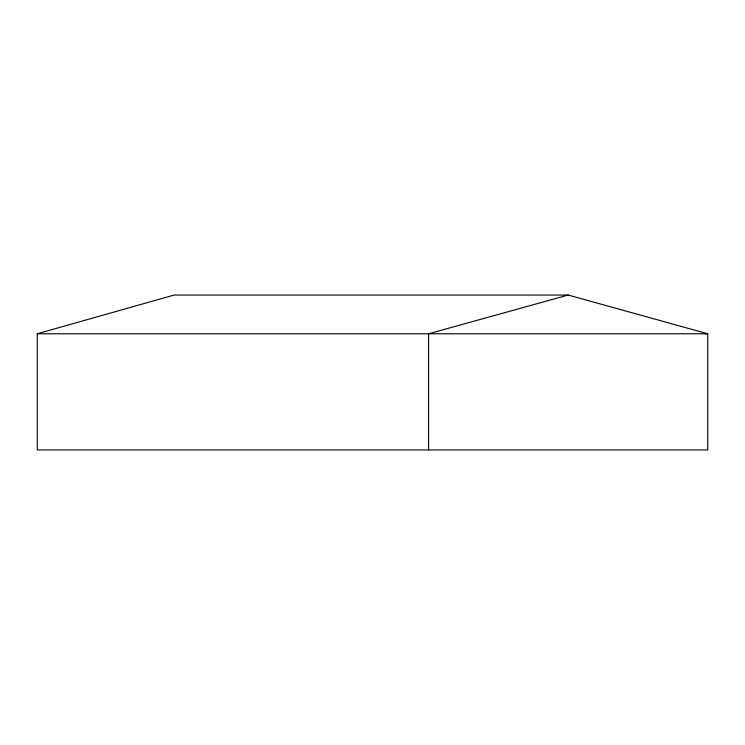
<?xml version="1.0" encoding="UTF-8"?>
<svg xmlns="http://www.w3.org/2000/svg" width="745" height="745" viewBox="0 0 745 745"><rect width="100%" height="100%" fill="white"/><g stroke="black" fill="none" stroke-linecap="round" stroke-linejoin="round"><path stroke-width="1.12" d="M37.25 333.779L174.051 295.057L568.165 295.057L707.75 333.779L707.75 449.943L37.25 449.943L37.25 333.779L707.75 333.779L705.422 333.779M568.165 295.057L428.58 333.779L428.58 449.943"/></g></svg>
